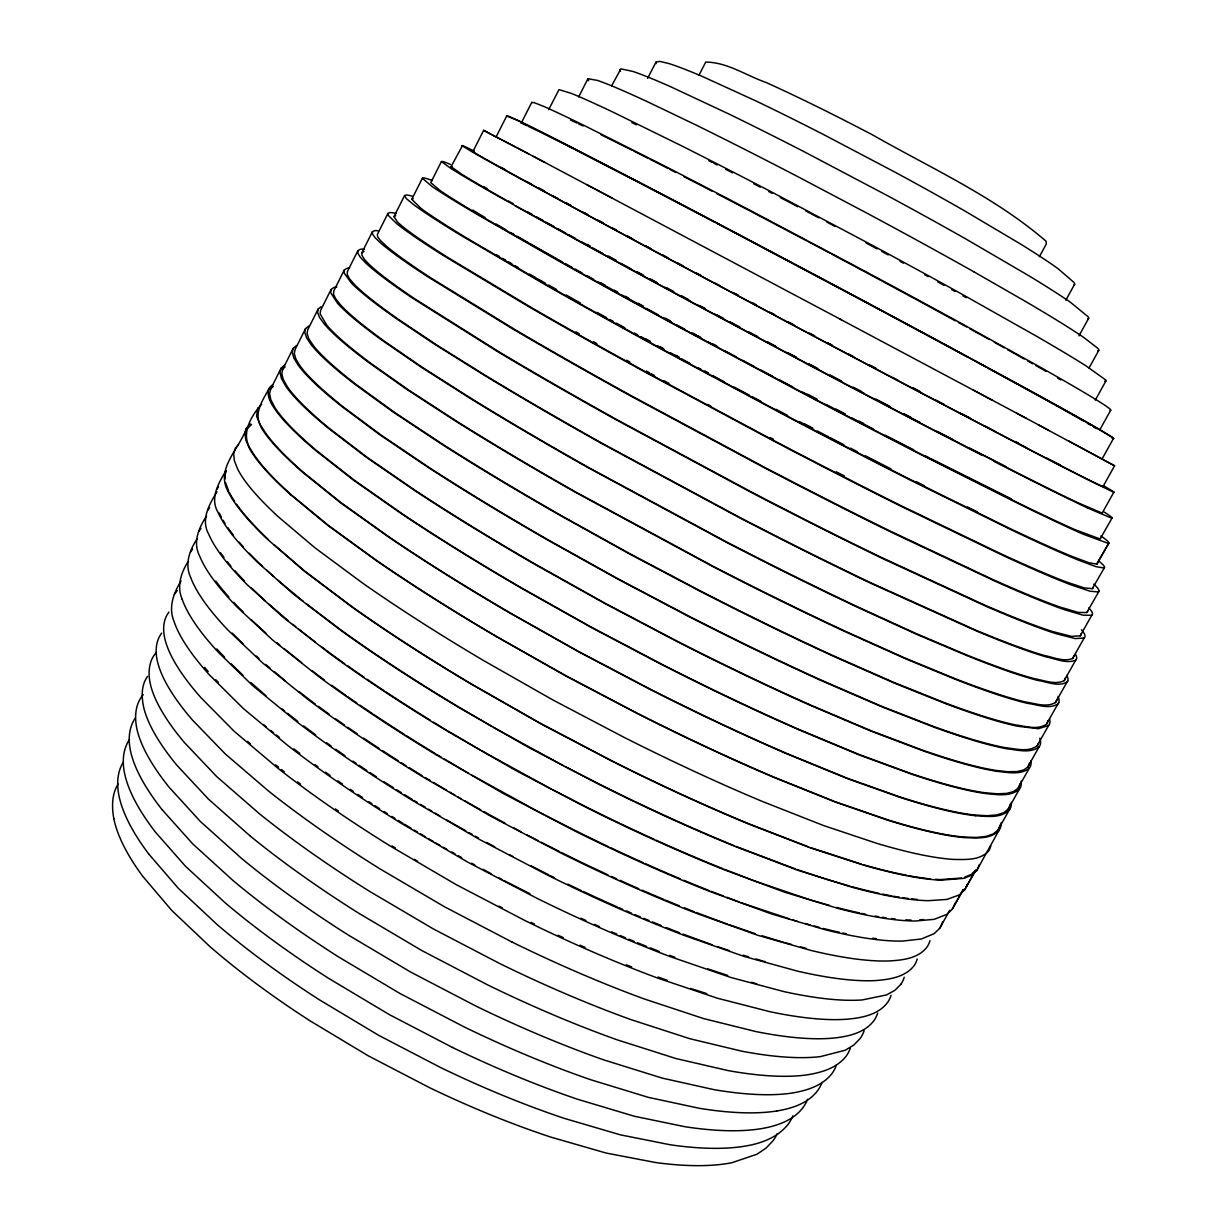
<?xml version="1.0" encoding="UTF-8"?>
<svg xmlns="http://www.w3.org/2000/svg" width="1227" height="1227" viewBox="0 0 1227 1227"><rect width="100%" height="100%" fill="white"/><g stroke="black" fill="none" stroke-linecap="round" stroke-linejoin="round"><path stroke-width="1.5" d="M349.649 267.961A421.275 33.911 28 0 0 346.766 268.391L344.266 270.047L344.112 272.992L351.305 282.931A420.539 33.789 28 0 0 396.643 318.821L434.925 344.419L483.101 374.526A420.063 33.712 28 0 0 602.871 444.143L739.129 517.533A420.017 33.712 28 0 0 870.603 583.193L977.352 631.384A420.432 33.773 28 0 0 1046.999 657.151C1056.232 658.899 1066.386 663.899 1075.68 660.218A421.137 33.881 28 0 0 1075.358 654.083M396.428 213.544A408.806 20.353 28 0 0 389.741 212.608L387.916 213.437L388.376 215.507L396.566 223.529A408.146 20.292 28 0 0 442.855 255.201L528.331 306.443A407.717 20.245 28 0 0 645.157 372.103L776.952 442.732A407.671 20.245 28 0 0 903.425 507.457L1005.619 556.69A408.039 20.292 28 0 0 1071.831 585.156L1090.082 591.215L1098.364 591.951A408.683 20.353 28 0 0 1093.778 584.19M336.796 286.934A423.852 38.436 28 0 0 333.759 287.547L331.06 289.495L330.723 292.747L337.563 303.314A423.1 38.298 28 0 0 382.471 340.569L420.677 366.827L468.913 397.563A422.625 38.206 28 0 0 589.19 468.269L726.369 542.288A422.579 38.206 28 0 0 859.007 607.963L917.09 634.512L966.891 655.601A422.993 38.282 28 0 0 1037.505 680.371C1046.846 681.629 1057.843 687.074 1066.877 682.181A423.392 38.374 28 0 0 1066.815 675.387M321.045 306.796L318.146 309.035L317.609 312.594L319.572 317.517L324.112 323.805A425.37 42.807 28 0 0 368.545 362.379L406.658 389.312L454.941 420.677A424.864 42.715 28 0 0 575.616 492.395L713.608 566.981A424.833 42.7 28 0 0 847.29 632.626L905.909 658.93L956.247 679.681A425.248 42.792 28 0 0 1027.781 703.408C1037.321 704.482 1048.916 709.651 1057.843 703.961A425.662 42.899 28 0 0 1058.027 696.491M308.621 326.121L305.523 328.667L304.802 332.532L306.581 337.762L310.952 344.373A427.318 47.332 28 0 0 354.894 384.281L392.885 411.858L441.153 443.821A426.827 47.224 28 0 0 562.135 516.521L630.555 554.527L700.832 591.598A426.781 47.209 28 0 0 835.449 657.166L894.575 683.224L945.388 703.577A427.211 47.301 28 0 0 1017.812 726.261L1038.41 728.7L1048.564 725.54A427.947 47.47 28 0 0 1049.576 719.083M296.474 345.539L293.176 348.376L292.271 352.548L293.882 358.1L298.084 365.032A428.99 51.841 28 0 0 341.505 406.244L379.358 434.45L427.563 466.996A428.484 51.718 28 0 0 548.76 540.632L617.442 578.914L688.04 616.138A428.453 51.703 28 0 0 823.501 681.583L883.087 707.35L934.361 727.304A428.867 51.81 28 0 0 1007.612 748.915C1017.812 749.912 1030.066 753.685 1039.054 746.921A429.619 51.994 28 0 0 1039.79 738.163M293.176 348.376L282.839 369.036L281.781 373.499L283.222 379.358L287.271 386.582A428.422 56.074 28 0 0 330.032 428.929L367.563 457.61L415.478 490.57A427.916 55.936 28 0 0 536.168 564.665L604.666 603.009L675.187 640.157A427.87 55.936 28 0 0 810.664 705.08L870.342 730.433L921.814 749.881A428.3 56.043 28 0 0 995.572 770.357L1007.551 771.706L1016.861 771.584L1023.533 770.05L1027.659 767.182L1039.054 746.921M284.587 365.032L281.121 368.177L280.017 372.64L281.458 378.514L285.492 385.769A430.37 56.335 28 0 0 328.376 428.269L366.06 457.088L414.189 490.202A429.864 56.212 28 0 0 535.509 564.711L604.374 603.255L675.264 640.601A429.818 56.197 28 0 0 811.461 705.847L871.446 731.323L923.149 750.863A430.263 56.304 28 0 0 997.214 771.384C1007.704 772.212 1020.419 775.525 1029.33 768.133A430.999 56.503 28 0 0 1030.818 760.602M531.751 102.7L533.929 102.531L543.837 106.458A332.732 7.454 28 0 1 586.981 126.887L659.466 163.39A332.44 7.439 28 0 1 754.145 212.501L858.409 267.747A332.41 7.439 28 0 1 957.428 321.275L1037.413 365.6A332.67 7.454 28 0 1 1089.499 395.677L1097.69 400.677A319.971 7.178 28 0 1 1108.058 407.517L1109.423 408.576A332.072 7.454 28 0 1 1110.19 410.309M281.121 368.177L270.799 388.775L269.557 393.545L270.83 399.711L274.71 407.257A429.803 60.568 28 0 0 316.934 450.907L354.296 480.202L402.119 513.714A429.297 60.43 28 0 0 522.947 588.699L591.644 627.304L662.427 664.574A429.251 60.414 28 0 0 798.639 729.283L858.747 754.344L910.618 773.393A429.68 60.537 28 0 0 985.189 792.78L997.352 793.808L1006.83 793.378L1013.671 791.522L1017.95 788.332L1029.33 768.133M261.642 404.25C251.305 415.539 240.415 434.021 250.431 448.837A431.705 69.464 28 0 0 291.52 495.002L328.468 525.478L376.029 560.064A431.198 69.295 28 0 0 496.828 636.614L565.754 675.648L636.951 713.071A431.152 69.279 28 0 0 774.314 777.274L835.112 801.676L887.734 819.835A431.597 69.418 28 0 0 963.793 837.029L976.309 837.443L986.14 836.385L993.303 833.9L997.904 830.066L1010.527 807.749M250.569 423.959L246.566 427.993L244.955 433.392L245.875 440.186L249.418 448.376A432.824 69.648 28 0 0 290.554 494.65M226.335 470.662L224.909 475.156L225.216 478.837M181.059 580.969C173.574 592.963 168.222 607.35 173.973 621.23A418.284 100.169 28 0 0 209.556 675.049L243.36 708.546L287.624 745.356A417.809 99.939 28 0 0 401.827 823.67L467.778 862.152L536.444 898.041A417.763 99.924 28 0 0 670.586 956.753L730.863 977.474L783.716 991.554A418.177 100.123 28 0 0 862.228 999.944L886.6 994.913L894.943 990.281L900.787 984.361M272.992 384.603C264.541 389.342 268.928 400.431 273.192 406.566A431.168 60.767 28 0 0 315.508 450.355L352.993 479.772L400.999 513.423A430.692 60.629 28 0 0 522.349 588.745L591.368 627.534L662.457 664.957A430.646 60.629 28 0 0 799.298 729.973M257.808 407.977L256.581 416.137L261.152 427.441A431.996 65.2 28 0 0 302.9 472.472L340.17 502.487L388.023 536.644A431.505 65.062 28 0 0 509.328 612.733L578.438 651.721L649.697 689.206A431.459 65.046 28 0 0 787.059 753.93L847.765 778.762L900.189 797.427A431.873 65.169 28 0 0 975.741 815.74M197.194 538.776C189.541 550.156 184.387 564.481 190.768 577.641A423.622 93.221 28 0 0 227.793 629.896L262.532 662.871L307.824 699.359A423.162 93.022 28 0 0 424.358 777.765L491.475 816.645L561.184 853.148A423.116 93.007 28 0 0 697.013 913.563L757.811 935.296L810.894 950.419A423.514 93.175 28 0 0 889.222 960.94C902.474 960.189 918.072 958.563 926.83 947.29A424.205 93.482 28 0 0 929.959 940.634M206.504 516.092C198.835 527.763 192.547 542.395 199.602 555.908A426.03 89.586 28 0 0 237.332 607.288L272.517 639.942L318.299 676.23A425.57 89.387 28 0 0 435.876 754.59M225.952 470.861C218.467 483.162 209.572 498.377 218.115 512.518A430.048 81.979 28 0 0 257.271 562.043L293.284 593.991L339.986 629.773A429.573 81.795 28 0 0 459.404 707.826L527.917 747.059L598.837 784.268A429.527 81.78 28 0 0 736.384 846.967L797.596 870.173L850.786 886.876A429.941 81.948 28 0 0 928.41 900.679L946.861 899.437L959.315 894.912L964.407 890.204L975.634 870.265L971.953 873.578M216.934 491.766C209.326 504.297 200.522 519.681 208.713 534.19A428.177 85.844 28 0 0 247.164 584.681L282.777 616.982L329.02 653.04A427.702 85.645 28 0 0 447.564 731.277L515.662 770.418L586.23 807.427A427.656 85.629 28 0 0 723.301 869.391L784.421 892.121L837.612 908.287A428.07 85.798 28 0 0 915.526 921.002L934.161 919.33L946.83 914.391L952.075 909.422L963.287 889.544L953.762 906.477M269.327 388.039C262.977 400.232 251.826 414.741 262.44 428.024A430.892 65.031 28 0 0 304.097 472.932L341.259 502.825L388.974 536.889A430.386 64.878 28 0 0 509.818 612.672L578.669 651.522L649.681 688.868A430.34 64.862 28 0 0 786.522 753.363L846.998 778.102L899.268 796.706A430.769 65 28 0 0 974.606 814.989M188.145 561.521C180.921 572.794 176.611 586.506 182.225 599.42M305.523 328.667L295.155 349.373L294.281 353.529L295.906 359.066L300.109 365.983A426.751 51.565 28 0 0 343.391 407.011L381.076 435.064L429.021 467.441A426.26 51.442 28 0 0 549.512 540.616L617.764 578.669L687.948 615.663A426.214 51.427 28 0 0 822.581 680.709L881.814 706.353L932.811 726.2A426.643 51.534 28 0 0 1005.741 747.749C1015.925 748.746 1028.119 752.519 1037.122 745.832L1048.564 725.54M318.146 309.035L307.747 329.802L307.057 333.652L308.867 338.867L313.238 345.447A424.787 47.04 28 0 0 357.026 385.155L394.818 412.563L442.778 444.327A424.297 46.933 28 0 0 562.963 516.536L630.908 554.267L700.694 591.092A424.251 46.917 28 0 0 834.391 656.215L893.133 682.105L943.64 702.35A424.68 47.009 28 0 0 1015.68 724.958C1025.588 726.123 1037.29 730.295 1046.37 724.298L1058.748 702.519M331.06 289.495L320.63 310.308L320.14 313.851L326.658 325.017A422.533 42.516 28 0 0 370.907 363.391L408.806 390.125L456.735 421.275A422.057 42.424 28 0 0 576.521 492.456L713.439 566.445A422.011 42.408 28 0 0 846.093 631.598L904.284 657.733L954.284 678.332A422.425 42.5 28 0 0 1025.404 701.967C1035.051 703.316 1046.232 707.826 1055.389 702.58L1067.72 680.924M344.266 270.047L333.805 290.906L333.499 294.143L335.677 298.744L340.37 304.679A419.971 38.006 28 0 0 385.063 341.689M364.603 249.188A418.3 29.402 28 0 0 360.14 249.357L357.855 250.737L347.364 271.627L347.256 274.587L349.603 278.866L354.465 284.48A417.011 33.497 28 0 0 399.557 320.124L437.548 345.508L485.309 375.339A416.536 33.42 28 0 0 603.96 444.297L738.869 516.966A416.505 33.42 28 0 0 869.084 581.981L974.882 629.773A416.904 33.482 28 0 0 1044.024 655.387C1053.241 657.166 1063.318 662.105 1072.613 658.531L1084.147 638.025A418.162 29.387 28 0 0 1081.478 629.742M1088.824 607.917A414.174 24.862 28 0 1 1091.754 615.279L1080.205 635.847L1071.309 636.353L1052.337 631.46A412.932 28.957 28 0 1 984.33 604.926L880.035 556.782A412.533 28.896 28 0 1 751.476 492.058L618.025 420.294A412.563 28.911 28 0 1 500.355 352.655L414.91 298.913A413.039 28.973 28 0 1 369.496 264.695L364.465 259.403L361.934 255.431L361.827 252.793L372.348 231.842L374.404 230.737A414.297 24.877 28 0 1 378.637 230.829M387.916 213.437L377.364 234.434L377.671 236.796L380.401 240.446L385.569 245.4A407.87 24.448 28 0 0 431.214 278.161L516.092 330.278A407.425 24.387 28 0 0 632.442 396.398L763.976 467.012A407.379 24.387 28 0 0 890.48 531.214L992.965 579.573A407.763 24.433 28 0 0 1059.653 606.936L1078.196 612.411L1086.785 612.564L1098.947 591.368M1104.453 567.595L1092.321 588.653L1084.008 587.84L1065.941 581.813A401.382 19.939 28 0 1 1000.711 553.714L900.342 505.34A401.014 19.908 28 0 1 776.338 441.889L647.15 372.655A401.045 19.908 28 0 1 532.549 308.253L448.484 257.885A401.49 19.954 28 0 1 402.763 226.658L397.441 222.026L393.99 216.596L404.573 195.568L406.122 194.986A402.395 15.905 28 0 1 412.41 196.274M1096.723 564.113A394.327 15.568 28 0 0 1097.352 563.07L1108.84 543.178L1096.723 564.113L1088.702 562.656L1071.125 556.076A393.698 15.522 28 0 1 1007.536 527.38L909.606 479.174A393.346 15.491 28 0 1 788.516 416.705L662.166 349.112A393.376 15.506 28 0 1 549.727 286.643L466.781 238.13A393.806 15.537 28 0 1 421.091 208.483L411.766 199.326L422.379 178.252L423.668 177.93A394.68 11.534 28 0 1 432.379 180.584M450.462 164.464A385.585 7.301 28 0 0 442.426 161.458L441.413 161.55L430.769 182.654L440.616 190.921A384.741 11.227 28 0 0 486.122 218.989L567.641 265.492A384.342 11.196 28 0 0 677.473 325.815L800.495 391.52A384.312 11.196 28 0 0 918.21 452.732L1013.364 500.555A384.649 11.212 28 0 0 1075.159 529.727L1099.959 538.898A385.247 11.258 28 0 0 1100.527 538.208L1112.045 518.085M506.552 200.476A374.22 7.071 28 0 1 461.429 174.05L451.076 166.642L462.472 145.614M528.822 154.004L483.653 130.323L473.055 151.274A356.996 3.067 28 0 0 792.09 324.526A356.996 3.067 28 0 0 1102.291 485.708M578.699 96.902L587.917 78.712L597.549 80.445A292.716 12.623 28 0 1 647.212 101.611L695.694 124.863A292.532 12.592 28 0 1 799.022 177.286L867.09 213.237A292.517 12.592 28 0 1 974.023 271.888M521.122 123.329L531.904 102.117M548.684 109.694L558.991 89.632L571.122 93.329A314.511 10.307 28 0 1 612.794 112.025L681.645 145.86A314.25 10.276 28 0 1 770.847 191.611L868.67 243.375A314.219 10.276 28 0 1 961.493 293.913L1036.6 336.275A314.449 10.291 28 0 1 1085.696 365.661L1105.512 379.833A314.848 10.322 28 0 1 1104.637 381.183M611.644 85.813L620.877 68.85L632.887 71.427A269.25 14.387 28 0 1 670.218 86.534L729.666 114.372A269.05 14.371 28 0 1 805.311 152.332L887.504 195.691A269.035 14.371 28 0 1 965.388 238.698L1028.732 275.676A269.204 14.387 28 0 1 1070.68 302.455L1088.119 316.765A269.495 14.417 28 0 1 1087.689 319.081M246.566 427.993C239.925 448.254 215.538 468.361 227.808 490.892M647.626 78.344L655.954 62.148L659.574 61.35L668.669 63.497A240.523 15.337 28 0 1 702.826 76.657L756.123 101.043A240.369 15.322 28 0 1 823.21 134.372L895.787 172.578A240.354 15.322 28 0 1 964.499 210.783L1020.619 244.066A240.492 15.337 28 0 1 1058.103 268.713L1074.054 282.517A240.722 15.368 28 0 1 1073.901 285.155M699.037 75.046L705.74 62.102C726.982 62.117 746.384 75.614 766.093 82.485C802.105 98.773 837.443 116.504 872.458 134.832C931.216 168.329 994.652 196.811 1046.079 241.244L1046.324 243.943L1039.376 256.688M1001.171 822.581A433.468 69.847 28 0 1 998.87 830.618L976.523 870.787L971.615 875.219L964.115 878.317L941.14 880.158A431.827 78.037 28 0 1 863.839 865.219L810.694 847.995L749.436 824.329A431.398 77.884 28 0 1 611.537 760.939L540.279 723.547L471.413 684.252A431.444 77.899 28 0 1 351.183 606.46L304.066 570.969L267.639 539.42A431.95 78.083 28 0 1 227.808 490.892M1065.834 300.201L1074.637 284.189M1078.947 335.907L1088.64 318.314M1089.055 367.977L1098.763 350.416M1095.328 400.079L1105.91 380.968M1100.082 429.312L1110.68 410.247M1101.309 458.76L1102.015 459.067L1113.579 438.315M1103.042 486.459L1114.591 465.754L1068.778 441.03M1113.901 492.104L1102.429 512.625A374.695 7.086 28 0 1 1101.907 512.963L1077.919 502.748A374.128 7.055 28 0 1 1018.119 473.254L926.094 426.06A373.806 7.055 28 0 1 812.243 366.382L693.071 302.824A373.836 7.055 28 0 1 586.307 244.863L497.809 196.013A385.002 7.27 28 0 1 451.705 168.989L441.413 161.55M385.063 341.689L423.024 367.763L470.907 398.269A419.496 37.914 28 0 0 590.172 468.377L726.169 541.736A419.45 37.914 28 0 0 857.673 606.859L915.281 633.193L964.713 654.144A419.864 37.991 28 0 0 1034.867 678.792C1044.3 680.341 1054.929 685.111 1064.162 680.678L1075.68 660.218M966.017 887.397L975.634 870.265M123.16 762.396C116.918 772.565 116.703 785.203 119.142 796.568A383.99 121.304 28 0 0 148.881 854.176M435.876 754.59L503.515 793.624L573.684 830.388A425.524 89.372 28 0 0 710.172 891.6L771.154 913.824L824.314 929.483A425.922 89.54 28 0 0 902.474 941.078L921.278 939.008L934.161 933.67L939.56 928.456L949.79 910.281M974.606 815.004L986.937 815.725L996.6 814.973L1003.594 812.795L1008.042 809.299L1019.392 789.145A432.103 60.982 28 0 0 1021.125 781.093M129.448 739.513C122.562 749.758 122.133 762.872 124.847 774.574A389.312 119.31 28 0 0 155.323 831.967L185.4 866.17L225.185 902.842A388.913 119.065 28 0 0 328.867 978.502L389.25 1014.56L452.456 1047.459M135.277 718.102C128.39 728.132 128.083 741.123 130.89 752.596A394.296 117.102 28 0 0 162.102 809.682M161.642 633.132C154.786 642.212 155.2 654.512 158.375 664.911A411.244 106.427 28 0 0 192.501 720.096L225.308 753.976L268.406 790.94A410.815 106.212 28 0 0 380.002 868.885L444.619 906.845L511.966 942.014M118.129 784.099C111.657 794.268 111.78 807.09 113.789 818.593M168.943 612.043C162.133 620.862 162.762 632.963 166.028 643.055A414.757 103.344 28 0 0 200.875 697.58L234.188 731.292L277.869 768.194A414.312 103.129 28 0 0 390.815 846.369L456.137 884.606L524.159 920.143A414.281 103.099 28 0 0 657.319 977.95L717.274 998.18L769.927 1011.708A414.665 103.298 28 0 0 848.455 1019.085C862.52 1017.689 878.44 1014.576 887.458 1002.597A415.324 103.62 28 0 0 891.078 995.296M190.461 552.227L192.547 549.19M143.237 694.681C134.679 704.528 134.372 718.547 137.286 730.648A399.266 114.786 28 0 0 169.219 787.366L200.446 821.553L241.642 858.486A398.821 114.54 28 0 0 348.713 935.296L410.922 972.213L475.984 1006.109A398.79 114.51 28 0 0 604.083 1059.99L662.243 1078.119L713.7 1089.591A399.158 114.724 28 0 0 791.614 1093.119C806.553 1090.68 822.458 1085.926 832.075 1073.41A399.803 115.093 28 0 0 836.308 1065.419M198.912 531.26L200.952 528.362M147.623 676.353C140.752 685.586 141.519 698.056 144.004 708.715A403.637 112.194 28 0 0 176.657 764.988L208.437 799.114L250.293 836.093M207.639 510.355L209.618 507.595M156.396 652.335C147.853 661.614 147.915 675.295 151.028 686.813A407.732 109.433 28 0 0 184.418 742.565L216.719 776.584L259.219 813.578A407.287 109.188 28 0 0 369.373 891.231L433.238 928.87L499.895 963.64A407.241 109.172 28 0 0 630.739 1019.545L689.896 1038.732L742.044 1051.232A407.625 109.372 28 0 0 820.403 1056.616L845.234 1050.235L853.931 1044.959L860.188 1038.425A408.3 109.74 28 0 0 864.13 1030.757M216.627 489.512L218.559 486.889M174.372 594.328L177.301 590.57M238.544 444.741L235.415 447.993L233.636 453.683L234.388 460.785L237.762 469.297A433.3 74.034 28 0 0 278.299 516.782L315.094 547.917L362.579 583.07A432.778 73.865 28 0 0 483.561 660.54L552.733 699.881L624.221 737.427A432.732 73.85 28 0 0 762.412 801.476L823.685 825.587L876.738 843.332A433.177 73.988 28 0 0 953.655 859.421C965.434 859.529 979.683 860.648 988.456 851.185A433.929 74.249 28 0 0 990.741 845.802M247.547 428.484L251.535 424.45M270.799 388.775L273.222 386.49M282.839 369.036L285.124 366.95M998.87 830.618C990.082 839.621 976.171 837.918 964.729 837.627A432.717 69.617 28 0 1 888.486 820.434L835.725 802.228L774.743 777.749A432.272 69.464 28 0 1 636.966 713.362L565.57 675.832L496.414 636.675A432.318 69.479 28 0 1 375.278 559.88L327.594 525.217L290.554 494.65M1019.392 789.145C1010.434 796.983 997.444 794.605 986.585 793.67A431.06 60.736 28 0 1 911.738 774.222L859.667 755.126L799.298 729.973M361.827 252.793L364.036 251.397M393.99 216.596L395.692 215.737M411.766 199.326L413.192 198.713M964.729 877.152L970.726 874.682M1084.147 638.025L1075.266 638.592L1056.186 633.699A417.471 29.279 28 0 1 987.536 606.951L882.029 558.27A417.057 29.233 28 0 1 751.844 492.733L616.66 420.048A417.103 29.233 28 0 1 497.533 351.551L411.168 297.21A417.579 29.295 28 0 1 365.416 262.685L360.401 257.363L357.885 253.375L357.855 250.737M1091.754 615.294L1083.18 615.202L1064.515 609.727A413.484 24.785 28 0 1 996.999 582.073L893.011 533.039A413.085 24.739 28 0 1 764.467 467.794L630.755 396.014A413.131 24.739 28 0 1 512.595 328.851L426.536 275.983A413.591 24.801 28 0 1 380.462 242.854L375.293 237.869L372.594 234.188L372.348 231.842M451.076 166.642L451.935 166.473M776.952 1110.956C792.028 1108.472 808.179 1103.349 817.673 1090.558A394.803 117.409 28 0 0 822.044 1082.444M961.539 878.041L940.281 879.59A430.8 77.853 28 0 1 935.419 879.314M919.851 919.805L923.578 919.59M975.756 815.74C986.784 816.308 1000.618 818.654 1009.238 809.989A432.594 65.384 28 0 0 1011.309 802.397M786.001 942.996L791.43 944.422M800.495 946.815L805.924 948.256M804.989 923.471L810.433 924.959M814.068 925.956L819.498 927.443M811.185 900.189L829.345 905.357M751.338 982.244L756.783 983.809M826.338 879.192L849.943 886.155M743.148 955.189L748.623 956.815M755.924 958.977L765.065 961.677M861.339 864.099L810.127 847.458M762.212 935.818L784.191 942.52M789.13 918.778L740.709 902.566M792.565 919.851L797.734 921.477M690.479 988.41L706.752 993.609M809.452 899.621L754.038 880.756L724.482 869.329M707.672 968.855L727.688 975.388M796.906 869.498L824.529 878.655M717.335 946.584L729.375 950.603M729.053 924.713L754.988 933.563M658.132 977.045L667.105 980.235M669.666 955.373L674.789 957.229M795.173 868.854L735.909 846.369M682.979 934.084L712.166 944.805M808.394 846.814L749.053 823.869A430.37 77.684 28 0 1 611.521 760.648L540.463 723.347L471.797 684.175A430.416 77.7 28 0 1 351.888 606.598L304.894 571.199L274.142 544.788M696.261 912.52L727.335 924.13M711.261 891.369L723.378 895.971M726.844 897.29L738.976 901.906M523.024 123.988L526.858 125.66M1114.591 465.754L1103.211 459.895M1087.337 507.886L1111.57 518.162A385.477 7.285 28 0 0 1104.208 512.027M528.316 126.35L532.671 128.406A332.287 4.003 28 0 1 573.5 148.804M631.828 122.593L636.445 124.817M967.443 507.012L977.137 511.736M1011.079 498.76L930.511 458.484M601.123 134.771L632.15 150.246M916.124 481.567L924.544 485.815M633.792 151.074L648.47 158.513M1006.247 466.751L969.836 448.223M503.929 880.526L530.003 893.777M498.852 906.17L502.242 907.888M650.111 159.326L667.902 168.406M1046.677 458.07L1060.297 465.033M993.993 461.398L1026.002 477.656A384.91 7.27 28 0 0 1087.337 507.871M526.444 834.697L538.039 840.618M541.368 842.305L559.589 851.599M530.754 865.679L548.852 874.882M575.294 149.709L647.289 186.903A331.996 4.003 28 0 1 714.912 222.317M913.778 449.91L885.188 435.217M925.48 455.923L928.839 457.625M552.671 789.743L586.261 806.952A426.352 85.353 28 0 0 619.758 823.317M982.321 455.432L931.124 429.005A384.588 7.255 28 0 1 813.424 367.318L690.172 301.597A384.618 7.255 28 0 1 579.896 241.704L515.079 205.768M565.08 766.568L598.868 783.884A428.499 81.58 28 0 0 634.206 801.216M936.999 431.306L953.41 439.772M1015.189 441.505L1018.563 443.254M1014.852 441.643L1026.554 447.686M903.195 413.76L920.097 422.533M873.317 429.067L851.293 417.64M780.265 197.547L797.811 206.734M962.72 414.205L969.499 417.732M985.404 426.29L995.189 431.398M875.464 399.281L890.142 406.95M825.94 404.404L844.529 414.113M516.03 147.271L496.107 136.933L506.736 115.951A343.744 4.156 28 0 1 817.473 276.305A343.744 4.156 28 0 1 1112.69 438.315M936.017 400.186L944.361 404.573M936.83 400.846L943.594 404.389M960.496 413.269L970.649 418.591M805.894 210.983L818.823 217.808M871.293 366.106L876.262 368.729M892.827 377.456L897.949 380.385M912.719 387.947L921.6 392.855M829.943 375.37L841.323 381.352M852.688 387.333L864.069 393.315M779.406 379.895L792.657 386.888M802.611 392.134L815.878 399.128M775.97 409.281L787.611 415.416M770.081 437.487L773.363 439.22M806.906 240.937L758.363 215.339A313.821 7.025 28 0 0 716.844 193.667M516.858 147.623L544.773 162.424M533.362 156.335L841.538 319.879M586.951 184.74L612.518 198.283M826.845 342.578L831.783 345.186M848.24 353.897L853.179 356.52M827.151 342.946L832.197 345.615M849.038 354.526L854.099 357.21M869.253 365.232L876.001 368.806M796.66 357.778L786.645 352.456M808.317 363.928L818.302 369.204M826.937 222.102L835.066 226.428M808.547 241.811L829.866 253.13M769.743 312.241L775.28 315.385M788.255 322.087L793.67 325.155M808.47 332.824L813.731 335.83M788.286 352.931L796.384 357.226M758.179 337.318L748.179 331.98M766.553 341.766L776.599 347.118M742.718 360.385L754.39 366.597M761.062 370.14L772.734 376.352M831.507 254.004L856.001 267.072A313.805 7.025 28 0 1 880.204 280.063M847.688 292.394L737.734 234.05A348.33 4.202 28 0 0 638.285 181.872L562.733 142.853A348.652 4.202 28 0 0 518.454 120.737L506.966 116.136M973.21 390.002L1026.401 418.376M839.59 318.882L992.198 400.171M714.206 282.824L719.912 285.661M732.32 292.486L738.179 295.4M751.461 302.486L757.028 305.676M757.504 336.551L749.436 332.256M767.228 341.735L775.326 346.045M734.313 387.195L749.314 395.186M752.657 396.95L761.001 401.398M1038.333 424.818L1102.015 459.067M1016.431 413.1L1049.192 430.554M677.81 263.13L682.872 265.83M696.353 273.054L701.415 275.768M662.626 255.201L667.611 257.869M677.595 263.222L682.595 265.906M695.908 273.038L700.908 275.707M730.126 321.934L739.774 327.088M715.05 314.265L723.332 318.698M729.958 322.241L739.896 327.563M563.392 765.694L493.561 727.412M627.994 236.351L632.948 239.02M646.184 246.136L651.154 248.805M662.733 255.032L667.687 257.701M613.899 228.989L617.258 230.799M627.35 236.228L632.38 238.943M645.831 246.167L650.877 248.882M700.019 305.784L705.065 308.483M716.829 314.802L723.547 318.406M681.353 296.136L689.773 300.676M698.194 305.201L704.942 308.821M713.439 344.158L716.599 345.861M708.071 341.812L717.964 347.118M724.543 350.661L736.093 356.842M697.933 367.671L701.231 369.434M704.528 371.214L707.826 372.993M712.78 375.646L724.313 381.858M550.984 788.884L481.597 750.771M505.079 823.225L483.867 811.614M513.3 827.642L521.521 832.044M486.613 842.412L494.757 846.799M509.435 854.682L512.687 856.431M471.613 863.21L474.849 864.943M482.917 869.283L490.999 873.624M499.067 877.965L502.303 879.698M944.698 344.741L966.983 356.781M491.95 134.863L495.233 136.642M697.734 335.692L700.862 337.394M705.172 371.137L708.454 372.916M707.657 404.343L710.908 406.106M975.71 361.183L1036.585 394.358A348.575 4.202 28 0 1 1091.34 424.833L1113.058 437.87A349.066 4.218 28 0 1 1111.923 438.008M986.278 367.256L952.229 348.483A348.299 4.202 28 0 0 847.688 292.394M584.083 212.608L587.334 214.372M598.684 220.507L603.561 223.145M611.675 227.532L616.537 230.17M582.779 212.164L587.702 214.817M597.518 220.139L602.442 222.793M650.586 279.495L657.028 282.992M665.08 287.348L673.148 291.704M663.055 317.486L671.414 322.011M676.43 324.726L684.789 329.25M691.476 332.87L699.835 337.394M987.888 368.131L1024.913 388.345A332.226 4.003 28 0 1 1053.441 404.097M490.57 134.111L483.653 130.323M566.445 203.007L571.261 205.63M609.236 257.01L615.893 260.63M620.893 263.36L630.877 268.79M635.862 271.52L642.519 275.139M675.862 355.293L679.083 357.042M657.473 345.723L663.914 349.22M670.371 352.732L678.424 357.103M681.66 358.867L689.712 363.238M539.374 188.544L544.405 191.289M552.81 195.86L557.84 198.605M566.23 203.191L571.276 205.937M643.025 306.551L621.399 294.71M646.368 308.376L658.055 314.756M651.292 373.775L654.482 375.523M664.052 380.738L668.853 383.345M955.281 320.784L948.839 317.256A313.805 7.025 28 0 0 881.799 280.922M958.486 322.548L966.539 326.949M581.843 241.98L589.911 246.397M593.132 248.161L602.794 253.468M538.868 187.915L543.791 190.63M526.536 181.473L531.352 184.127M587.073 244.372L590.34 246.167M969.744 328.713L989.361 339.542M554.359 226.78L546.337 222.302M557.595 228.575L565.693 233.053M568.929 234.832L575.386 238.421M593.546 279.342L586.951 275.676M598.454 282.041L618.117 292.9M951.692 289.587L954.913 291.382M962.98 295.86L966.201 297.655M994.315 342.287L1004.238 347.808M527.135 211.565L531.935 214.25M536.736 216.934L543.132 220.507M558.684 259.894L562.012 261.75M565.34 263.606L571.981 267.317M575.31 269.173L581.951 272.885M1007.536 349.649L1024.162 358.959M500.969 167.255L505.739 169.939M471.383 774.912L538.668 811.891L573.715 829.805A423.944 89.019 28 0 0 608.684 846.783M974.039 271.888L1026.339 301.919A292.67 12.607 28 0 1 1083.441 337.241L1097.475 348.039A292.946 12.638 28 0 1 1097.628 350.922M530.386 243.882L557.012 258.943M458.07 797.044L461.306 798.854M464.527 800.679L480.647 809.789M446.536 819.912L465.708 830.771M468.913 832.581L472.104 834.391M475.294 836.201L478.499 838.01M508.361 200.906L513.055 203.575M435.156 842.596L440.14 845.434M443.468 847.32L446.781 849.207M451.766 852.029L455.094 853.915M458.423 855.802L461.735 857.704M537.687 278.805L545.601 283.314M548.76 285.109L556.675 289.618M1084.039 421.352L1077.398 417.533A332.226 4.003 28 0 0 1054.913 404.91M510.693 232.547L513.975 234.434M517.257 236.32L528.745 242.931M514.941 265.63L518.193 267.517M529.558 274.096L536.061 277.854M491.966 726.476L459.91 707.718A428.53 81.596 28 0 1 340.891 629.942L306.075 603.561M1087.275 423.223L1090.42 425.079M496.183 224.081L505.769 229.71M448.177 731.123L480.002 749.835M496.368 254.679L499.45 256.504M502.533 258.33L505.616 260.139M508.699 261.964L511.782 263.774M436.597 754.39L441.337 757.197M444.496 759.068L468.177 773.056M483.837 186.657L487.027 188.544M425.202 777.519L430.125 780.449M433.422 782.397L446.567 790.203M449.864 792.151L454.788 795.081M413.974 800.479L417.226 802.427M420.478 804.375L425.37 807.289M428.622 809.222L431.889 811.17M435.14 813.118L440.018 816.032M404.527 824.253L410.968 828.118M414.205 830.05L417.425 831.983M420.646 833.915L425.478 836.814M428.714 838.747L433.545 841.63M392.042 845.909L395.232 847.826M414.358 859.345L417.548 861.262M472.748 210.093L484.987 217.501M1093.441 426.889L1096.309 428.652M461.751 145.507L472.533 152.102A374.726 3.221 28 0 0 518.254 177.516L598.561 221.121A374.342 3.206 28 0 0 705.755 278.667L825.158 342.241A374.312 3.206 28 0 0 938.992 402.379L1030.757 450.37A374.634 3.221 28 0 0 1090.097 480.877L1113.518 492.18A375.201 3.221 28 0 0 1103.364 485.662M314.94 641.752L298.56 629.022M321.014 646.338L330.14 653.224A426.398 85.369 28 0 0 344.649 663.7M301.566 662.611L284.066 648.562M312.087 670.678L319.603 676.43A423.99 89.034 28 0 0 324.097 679.758M298.928 691.461L309.327 699.559A421.306 92.592 28 0 0 315.278 704.007M281.673 708.669L284.603 711M287.547 713.316L297.839 721.445M303.146 601.245L277.762 580.172M270.661 730.433L273.56 732.749M276.474 735.08L279.373 737.412M288.391 620.831L269.02 604.251M292.747 624.344L295.661 626.675M275.722 764.896L278.575 767.228M276.888 642.672L279.756 645.034M265.661 664.451L269.925 668.009M274.188 671.568L285.538 681.046M265.983 695.694L250.814 682.519M263.544 724.543L266.305 726.936M247.547 741.369L250.277 743.777M265.922 633.132L251.09 619.62M256.259 656.031L258.928 658.439M242.931 675.233L231.121 663.807M262.547 566.276L258.406 562.426A429.036 81.78 28 0 1 249.265 553.239M266.704 570.126L273.621 576.537M251.274 587.718L264.925 600.693M242.992 611.752L238.958 607.81A424.481 89.249 28 0 1 233.759 602.35M232.317 633.132L242.946 643.73M224.572 657.135L220.645 653.117A418.836 96.227 28 0 1 216.826 648.93M215.799 679.773L218.391 682.473M162.087 809.682L192.762 843.915L233.253 880.725A393.898 116.872 28 0 0 338.683 956.999L400.002 993.517L464.159 1026.922A393.867 116.856 28 0 0 590.724 1079.745L648.316 1097.352L699.344 1108.303A394.204 117.056 28 0 0 776.936 1110.956M148.866 854.176L178.36 888.317L217.409 924.805A383.606 121.059 28 0 0 319.296 999.744L378.668 1035.327L440.876 1067.689A383.576 121.044 28 0 0 564.021 1118.288L620.279 1134.822L670.341 1144.791A383.898 121.243 28 0 0 747.044 1145.773C762.504 1143.012 778.271 1136.938 788.209 1124.177A384.757 121.688 27.9 0 0 792.857 1115.834M225.523 482.533L228.759 491.306M422.379 178.252L432.134 186.55A394.066 11.503 28 0 0 478.453 215.154L561.981 262.823A393.652 11.472 28 0 0 674.881 324.848L801.461 392.471A393.622 11.472 28 0 0 922.535 455.416L1020.189 504.481A393.974 11.503 28 0 0 1083.318 534.251L1108.334 543.423A394.557 11.534 28 0 0 1100.956 535.984M404.573 195.568L406.474 198.728L413.79 204.756A401.75 15.859 28 0 0 460.156 234.909L544.803 284.434A401.336 15.828 28 0 0 659.881 348.361L789.298 417.625A401.29 15.813 28 0 0 913.302 481.582L1013.379 530.816A401.658 15.844 28 0 0 1078.119 560.003L1095.91 566.613L1103.901 568.009A402.272 15.89 28 0 0 1099.162 561.322M978.977 865.127A432.594 78.313 28 0 1 976.523 870.787M919.759 391.413A308.406 2.638 28 0 1 913.409 388.069M876.4 368.56A308.406 2.638 28 0 1 869.928 365.155M831.737 344.94A308.406 2.638 28 0 1 828.348 343.146M814.851 335.999A308.406 2.638 28 0 1 810.035 333.437M793.93 324.879A308.406 2.638 28 0 1 789.084 322.302M774.16 314.357A308.406 2.638 28 0 1 770.832 312.594M755.893 304.633A308.406 2.638 28 0 1 752.596 302.885M737.856 295.017A308.406 2.638 28 0 1 734.605 293.284M588.669 80.767A293.008 12.638 28 0 1 587.932 78.712M708.899 160.768A292.946 9.571 28 0 1 712.181 162.439M713.838 163.283A292.946 9.571 28 0 1 717.166 164.97M725.617 169.295A292.946 9.571 28 0 1 732.488 172.808M753.654 183.713A292.946 9.571 28 0 1 760.295 187.148M768.7 191.519A292.946 9.571 28 0 1 772.09 193.283M865.848 242.854A292.916 9.571 28 0 1 877.075 248.897M881.86 251.474A292.916 9.571 28 0 1 888.21 254.909M900.066 261.32A292.916 9.571 28 0 1 903.425 263.145M924.867 274.833A292.916 9.571 28 0 1 928.103 276.612M937.673 281.857A292.916 9.571 28 0 1 943.962 285.324M656.138 63.589A240.768 15.368 28 0 1 655.97 62.148M812.872 428.223A372.563 14.663 28 0 1 804.667 423.944M663.04 348.315A372.594 14.663 28 0 1 659.865 346.581M650.402 341.397A372.594 14.663 28 0 1 645.709 338.836M1093.012 587.258A402.027 20 28 0 1 1092.306 588.653M863.624 423.499A359.772 10.476 28 0 1 859.069 421.137M845.265 413.944A359.772 10.476 28 0 1 835.955 409.097M817.121 399.22A359.772 10.476 28 0 1 807.611 394.235M696.169 334.864A359.802 10.476 28 0 1 693.056 333.177M670.003 320.692A359.802 10.476 28 0 1 665.463 318.222M643.147 306.044A359.802 10.476 28 0 1 638.224 303.36M628.515 298.038A359.802 10.476 28 0 1 625.325 296.274M617.411 291.919A359.802 10.476 28 0 1 614.298 290.201M605.049 285.093A359.802 10.476 28 0 1 600.494 282.578M910.71 417.241A346.904 6.534 28 0 1 904.146 413.836M889.1 405.984A346.904 6.534 28 0 1 876.277 399.296M861.584 391.597A346.904 6.534 28 0 1 853.302 387.257M841.599 381.106A346.904 6.534 28 0 1 830.188 375.094M817.381 368.33A346.904 6.534 28 0 1 809.329 364.082M688.47 299.557A346.919 6.534 28 0 1 681.936 296.044M673.838 291.673A346.919 6.534 28 0 1 667.013 287.977M656.89 282.501A346.919 6.534 28 0 1 650.233 278.897M643.669 275.323A346.919 6.534 28 0 1 637.196 271.796M616.215 260.354A346.919 6.534 28 0 1 608.101 255.922M716.553 223.176A331.996 4.003 28 0 1 741.583 236.382L845.648 291.612A331.965 4.003 28 0 1 943.057 343.851M570.478 120.016A314.097 7.025 28 0 1 576.951 123.053M578.438 123.774A314.097 7.025 28 0 1 583.132 126.013M669.513 169.234A313.821 7.025 28 0 1 675.755 172.44M683.715 176.535A313.821 7.025 28 0 1 712.043 191.167M1027.628 360.922A314.035 7.025 28 0 1 1032.689 363.775M1035.956 365.631A314.035 7.025 28 0 1 1045.987 371.352M1057.567 378.039A314.035 7.025 28 0 1 1060.818 379.925M620.463 71.166A269.541 14.417 28 0 1 619.942 69.632M1065.297 677.887A420.57 38.114 28 0 1 1064.162 680.663M1073.625 656.077A417.609 33.589 28 0 1 1072.613 658.516M1019.79 783.9A430.416 60.736 28 0 1 1017.95 788.332M1000.036 825.019A432.349 69.663 28 0 1 997.904 830.066M649.19 341.183A380.416 14.969 28 0 1 640.969 336.673M637.703 334.879A380.416 14.969 28 0 1 634.451 333.1M624.819 327.778A380.416 14.969 28 0 1 616.475 323.161M613.163 321.336A380.416 14.969 28 0 1 609.865 319.511M606.598 317.686A380.416 14.969 28 0 1 596.92 312.302M580.524 303.115A380.416 14.969 28 0 1 566.153 295.017M890.925 468.852A380.385 14.969 28 0 1 865.51 455.877M857.198 451.613A380.385 14.969 28 0 1 850.541 448.192M843.854 444.741A380.385 14.969 28 0 1 830.342 437.748M828.716 436.904A380.385 14.969 28 0 1 817.32 430.984M812.412 428.407A380.385 14.969 28 0 1 799.237 421.536M1087.567 610.801A408.438 24.509 28 0 1 1086.785 612.564M1056.662 699.467A423.146 42.638 28 0 1 1055.389 702.58M1038.41 743.439A427.364 51.718 28 0 1 1037.122 745.832M649.635 372.87A386.459 19.172 28 0 1 646.322 371.045M629.911 362.011A386.459 19.172 28 0 1 626.675 360.217M596.797 343.56A386.459 19.172 28 0 1 593.531 341.735M579.098 333.591A386.459 19.172 28 0 1 575.954 331.811M844.483 476.015A386.428 19.157 28 0 1 836.216 471.781M1081.094 633.73A413.606 29.049 28 0 1 1080.205 635.847M1047.781 720.862A425.401 47.178 28 0 1 1046.37 724.298M1010.02 804.544A431.521 65.215 28 0 1 1008.027 809.299M1029.346 763.071A429.036 56.243 28 0 1 1027.643 767.166M462.472 145.614A375.309 3.221 28 0 1 474.404 151.197M967.014 884.284A430.646 82.209 28 0 1 964.391 890.204M268.544 539.727A430.922 77.884 28 0 1 243.207 512.932M241.98 511.429A430.922 77.884 28 0 1 236.52 504.205M234.633 501.46A430.922 77.884 28 0 1 229.434 492.671M930.265 878.854A430.8 77.853 28 0 1 908.701 875.679M906.784 875.311A430.8 77.853 28 0 1 863.148 864.652M228.912 597.058A424.481 89.249 28 0 1 215.829 581.169M434.987 753.409A423.99 89.034 28 0 1 406.29 735.633M404.726 734.651A423.99 89.034 28 0 1 374.434 714.942M372.793 713.853A423.99 89.034 28 0 1 359.956 705.172M356.796 703.01A423.99 89.034 28 0 1 347.502 696.553M345.983 695.479A423.99 89.034 28 0 1 331.75 685.326M709.513 890.71A423.944 89.019 28 0 1 683.868 880.296M680.402 878.854A423.944 89.019 28 0 1 644.896 863.455M643.193 862.704A423.944 89.019 28 0 1 610.417 847.612M876.431 938.67A424.358 89.203 28 0 1 872.734 938.226M846.247 933.747A424.358 89.203 28 0 1 842.857 933.041M839.391 932.29A424.358 89.203 28 0 1 823.133 928.44M777.228 1133.671A379.097 123.467 27.9 0 1 773.102 1140.635L766.169 1148.012L756.982 1154.224L731.813 1162.736A378.514 123.083 28 0 1 655.678 1162.536L606.169 1153.058L550.662 1137.061A378.192 122.869 28 0 1 429.435 1087.613L368.253 1055.818L309.94 1020.772A378.223 122.899 28 0 1 209.97 946.63L171.673 910.357L142.777 876.339A378.606 123.145 28 0 1 113.789 818.593M917.198 959.039A421.843 97.071 28 0 1 913.916 965.925C904.851 977.29 889.406 979.453 875.817 980.557A421.122 96.749 28 0 1 797.366 971.109L744.375 956.523L683.822 935.281A420.708 96.55 28 0 1 548.791 875.71L479.573 839.498L413.008 800.802A420.754 96.565 28 0 1 297.609 722.396L252.808 685.74L218.529 652.488A421.229 96.795 28 0 1 182.225 599.436M421.981 775.556A421.306 92.592 28 0 1 409.22 767.673M406.076 765.709A421.306 92.592 28 0 1 401.367 762.749M398.254 760.771A421.306 92.592 28 0 1 382.349 750.556M379.174 748.47A421.306 92.592 28 0 1 363.591 738.133M357.164 733.777A421.306 92.592 28 0 1 347.701 727.274M344.588 725.111A421.306 92.592 28 0 1 335.431 718.654M329.097 714.114A421.306 92.592 28 0 1 318.284 706.246M694.589 911.86A421.26 92.562 28 0 1 684.451 907.857M679.344 905.802A421.26 92.562 28 0 1 665.555 900.143M663.807 899.422A421.26 92.562 28 0 1 642.12 890.173M638.746 888.701A421.26 92.562 28 0 1 620.049 880.372M616.629 878.823A421.26 92.562 28 0 1 611.475 876.477M608.04 874.882A421.26 92.562 28 0 1 561.245 852.443M850.326 1048.195A404.189 112.501 28 0 1 846.247 1056.018C836.722 1068.395 820.863 1072.781 806.093 1075.005A403.545 112.148 28 0 1 727.933 1070.557L676.092 1058.579L617.426 1039.913A403.162 111.933 28 0 1 487.886 985.005L422.011 950.664L358.944 913.363A403.208 111.948 28 0 1 250.293 836.093M208.176 671.506A415.585 99.51 28 0 1 204.618 667.35M402.916 823.286A415.125 99.28 28 0 1 398.192 820.357M395.048 818.409A415.125 99.28 28 0 1 391.919 816.461M387.257 813.516A415.125 99.28 28 0 1 384.174 811.568M379.557 808.624A415.125 99.28 28 0 1 374.987 805.679M371.965 803.731A415.125 99.28 28 0 1 368.79 801.66M362.502 797.535A415.125 99.28 28 0 1 357.824 794.436M353.207 791.338A415.125 99.28 28 0 1 350.14 789.268M342.578 784.114A415.125 99.28 28 0 1 337.854 780.863M330.094 775.449A415.125 99.28 28 0 1 325.508 772.197M317.977 766.814A415.125 99.28 28 0 1 315.017 764.666M299.771 753.378A415.125 99.28 28 0 1 293.866 748.884M659.114 951.339A415.079 99.264 28 0 1 650.203 947.842M646.629 946.416A415.079 99.264 28 0 1 637.611 942.781M634.175 941.37A415.079 99.264 28 0 1 628.991 939.222M625.525 937.781A415.079 99.264 28 0 1 620.295 935.572M616.798 934.084A415.079 99.264 28 0 1 611.552 931.83M599.482 926.569A415.079 99.264 28 0 1 594.435 924.33M585.985 920.526A415.079 99.264 28 0 1 580.908 918.21M877.704 1013.119A411.797 106.718 28 0 1 873.931 1020.603C864.836 1032.797 848.808 1036.355 834.513 1037.981A411.152 106.381 28 0 1 756.031 1031.6L703.623 1018.594L644.037 998.885A410.769 106.182 28 0 1 511.966 942.014M338.376 811.016A411.612 102.424 28 0 1 335.37 808.961M300.584 784.099A411.612 102.424 28 0 1 297.563 781.844M284.296 771.737A411.612 102.424 28 0 1 281.428 769.498M631.66 966.922A411.566 102.393 28 0 1 626.291 964.79M585.018 947.397A411.566 102.393 28 0 1 580.003 945.173M563.208 937.597A411.566 102.393 28 0 1 558.162 935.265M534.466 924.038A411.566 102.393 28 0 1 531.061 922.382M942.505 922.029A426.95 89.908 28 0 1 939.545 928.456M244.556 581.077A426.889 85.568 28 0 1 234.894 570.678M230.937 566.138A426.889 85.568 28 0 1 227.302 561.721M223.958 557.457A426.889 85.568 28 0 1 220.553 552.81M446.536 730.142A426.398 85.369 28 0 1 433.545 722.228M430.324 720.249A426.398 85.369 28 0 1 385.477 691.645M383.913 690.602A426.398 85.369 28 0 1 367.103 679.313M364.112 677.273A426.398 85.369 28 0 1 347.64 665.816M722.734 868.655A426.352 85.353 28 0 1 656.108 840.204M654.39 839.421A426.352 85.353 28 0 1 621.414 824.099M911.001 920.066A426.781 85.522 28 0 1 905.879 919.867M895.173 918.977A426.781 85.522 28 0 1 891.63 918.563M886.139 917.842A426.781 85.522 28 0 1 882.336 917.275M878.624 916.661A426.781 85.522 28 0 1 875.004 916.048M865.602 914.238A426.781 85.522 28 0 1 861.691 913.425M859.713 912.995A426.781 85.522 28 0 1 836.599 907.413M807.565 1099.254A389.803 119.602 28 0 1 803.056 1107.49C793.47 1120.374 777.304 1125.819 762.09 1128.518A389.22 119.249 28 0 1 684.896 1126.708L634.328 1116.248L577.38 1099.193A388.882 119.05 28 0 1 452.456 1047.459M954.867 903.256A428.775 86.074 28 0 1 952.06 909.422M243.176 546.69A429.036 81.78 28 0 1 239.28 542.257M233.437 535.187A429.036 81.78 28 0 1 227.869 527.702M225.047 523.454A429.036 81.78 28 0 1 223.145 520.34M221.458 517.349A429.036 81.78 28 0 1 219.326 513.055M734.221 845.679A428.499 81.58 28 0 1 635.877 802.013M917.275 899.422A428.929 81.734 28 0 1 911.799 898.885M908.394 898.486A428.929 81.734 28 0 1 903.057 897.765M899.376 897.213A428.929 81.734 28 0 1 893.67 896.247M891.906 895.94A428.929 81.734 28 0 1 882.719 894.146M878.9 893.333A428.929 81.734 28 0 1 851.799 886.661M904.238 977.259A418.867 100.461 28 0 1 900.787 984.345M412.379 799.513A418.346 95.997 28 0 1 404.435 794.605M401.29 792.642A418.346 95.997 28 0 1 396.582 789.697M393.468 787.734A418.346 95.997 28 0 1 384.22 781.829M376.29 776.706A418.346 95.997 28 0 1 369.971 772.565M366.827 770.495A418.346 95.997 28 0 1 359.082 765.311M356.014 763.255A418.346 95.997 28 0 1 352.977 761.185M345.048 755.755A418.346 95.997 28 0 1 335.707 749.252M331.121 746.016A418.346 95.997 28 0 1 326.597 742.795M315.753 734.927A418.346 95.997 28 0 1 303.698 725.939M679.651 932.796A418.315 95.982 28 0 1 666.138 927.489M661.031 925.434A418.315 95.982 28 0 1 652.442 921.937M648.976 920.511A418.315 95.982 28 0 1 643.776 918.348M640.295 916.876A418.315 95.982 28 0 1 635.034 914.652M631.522 913.149A418.315 95.982 28 0 1 626.23 910.863M622.702 909.33A418.315 95.982 28 0 1 619.16 907.765M617.38 906.998A418.315 95.982 28 0 1 583.316 891.492M581.598 890.695A418.315 95.982 28 0 1 567.84 884.146M554.021 877.443A418.315 95.982 28 0 1 550.57 875.741"/></g></svg>
